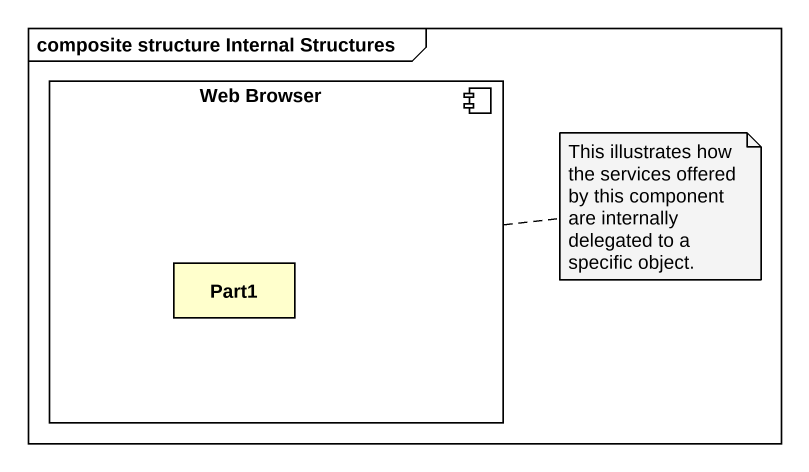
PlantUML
@startuml
mainframe composite structure Internal Structures
component "Web Browser" as Web_Browser {
  rectangle Part1
}
note right of Web_Browser : This illustrates how the services offered by this component are internally delegated to a specific object.
@enduml
